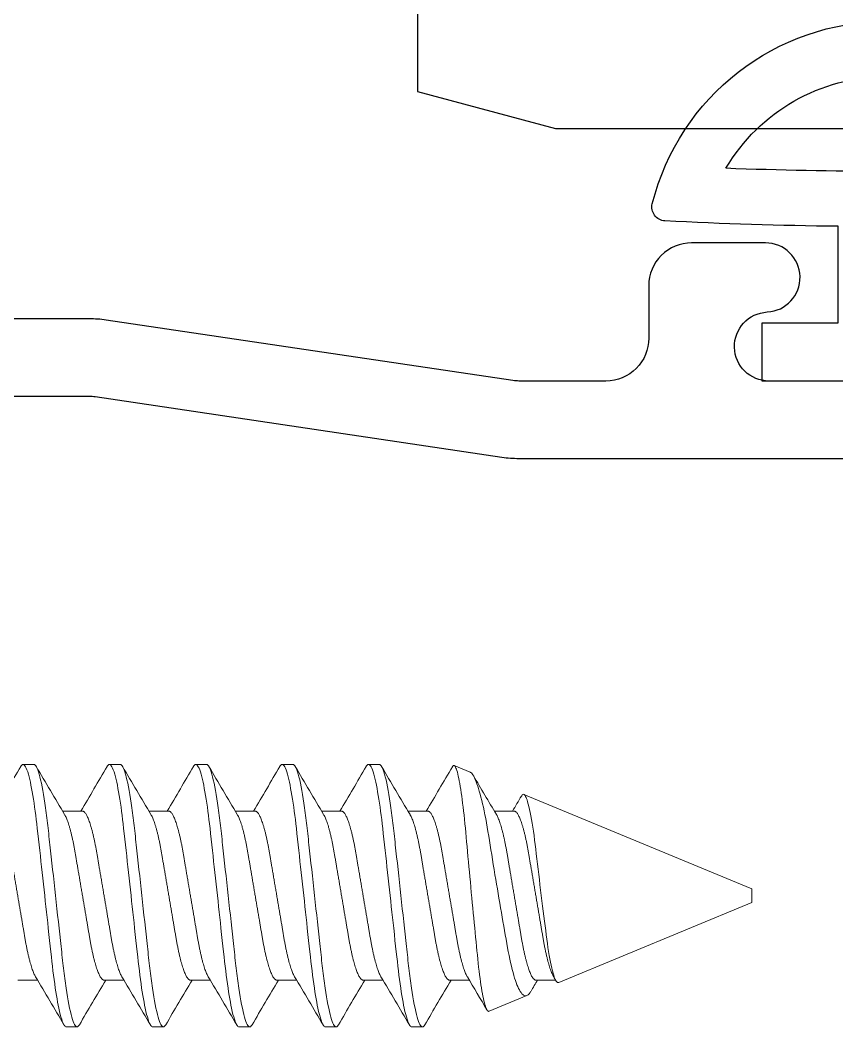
# Model space of a CAD drawing. Extents: x -8 to 56, y -99 to 66.
# Drawn here: x 6.906 to 7.497, y 45.203 to 45.932 of the extents above; entities that cross this region are included whole.
import ezdxf

# ---------------------------------------------------------------- set-up
doc = ezdxf.new("R2010")
doc.units = 0
doc.header["$MEASUREMENT"] = 0
doc.layers.get('0').update_dxf_attribs({"linetype": 'CONTINUOUS'})
for name, color, linetype in [('Ballons', 7, 'CONTINUOUS'), ('FRAME', 1, 'CONTINUOUS'), ('GEOMETRY', 1, 'CONTINUOUS'), ('SASH', 5, 'CONTINUOUS'), ('TEXT', 7, 'CONTINUOUS')]:
    doc.layers.add(name, color=color, linetype=linetype)

# ---------------------------------------------------------------- blocks, each defined once
blk = doc.blocks.new('3008 FIXED STILE')
blk.add_lwpolyline([(0, -0.619), (0, -0.68621), (-0.1, -0.713), (-1.038, -0.713, -0.999996)], format="xyb")
blk = doc.blocks.new('no 10 1 in')
at = {"color": 7, "linetype": 'Continuous', "lineweight": 15}
for p, q in [((55.68295, 25.67204), (55.67514, 25.67204)), ((55.74545, 25.67204), (55.73764, 25.67204)), ((55.80795, 25.67204), (55.80014, 25.67204)), ((55.87045, 25.67204), (55.86264, 25.67204)), ((55.93295, 25.67204), (55.92514, 25.67204)), ((55.99868, 25.66646), (55.98717, 25.67123)), ((56.20248, 25.58204), (56.03762, 25.65033)), ((55.71811, 25.63821), (55.70375, 25.63821)), ((55.78061, 25.63821), (55.76625, 25.63821)), ((55.84311, 25.63821), (55.82875, 25.63821)), ((55.90561, 25.63821), (55.89125, 25.63821)), ((55.96811, 25.63821), (55.95375, 25.63821)), ((56.03061, 25.63821), (56.01625, 25.63821)), ((56.20248, 25.57704), (56.20248, 25.58204)), ((56.20248, 25.57204), (56.20248, 25.57704)), ((56.06283, 25.5142), (56.20248, 25.57204)), ((55.67123, 25.51587), (55.68559, 25.51587)), ((55.73373, 25.51587), (55.74809, 25.51587)), ((55.79623, 25.51587), (55.81059, 25.51587)), ((55.85873, 25.51587), (55.87309, 25.51587)), ((55.92123, 25.51587), (55.93559, 25.51587)), ((55.98373, 25.51587), (55.99809, 25.51587)), ((56.04623, 25.51587), (56.06059, 25.51587)), ((56.01239, 25.4933), (56.03975, 25.50464)), ((55.70639, 25.48204), (55.7142, 25.48204)), ((55.76889, 25.48204), (55.7767, 25.48204)), ((55.83139, 25.48204), (55.8392, 25.48204)), ((55.89389, 25.48204), (55.9017, 25.48204)), ((55.95639, 25.48204), (55.9642, 25.48204))]:
    blk.add_line(p, q, dxfattribs=at)
at = {"color": 7, "linetype": 'Continuous', "lineweight": 15, "flags": 128}
for points in [[(55.67347, 25.67055), (55.67355, 25.6707), (55.67397, 25.67129), (55.67437, 25.67171), (55.67476, 25.67196), (55.67514, 25.67204), (55.67557, 25.67194), (55.67602, 25.67161), (55.67648, 25.67107), (55.67696, 25.67029), (55.67745, 25.66928), (55.67794, 25.66807), (55.67844, 25.66663), (55.67895, 25.66496), (55.67946, 25.66308), (55.67992, 25.66122), (55.68038, 25.65919), (55.68084, 25.657), (55.68129, 25.65466), (55.68175, 25.65217), (55.6822, 25.64954), (55.68265, 25.64679), (55.68309, 25.64391), (55.6835, 25.64108), (55.6839, 25.63816), (55.6843, 25.63515), (55.68468, 25.63208), (55.68506, 25.62895), (55.68542, 25.62576), (55.68584, 25.62193), (55.68628, 25.61796), (55.68673, 25.61385), (55.68719, 25.60963), (55.68762, 25.60576), (55.68805, 25.60181), (55.68849, 25.59779), (55.68894, 25.59371), (55.68939, 25.58959), (55.68984, 25.58543), (55.6903, 25.58124), (55.69076, 25.57704), (55.6912, 25.57305), (55.69164, 25.56907), (55.69207, 25.56512), (55.6925, 25.56119), (55.69293, 25.5573), (55.69335, 25.55347), (55.69384, 25.54903), (55.69431, 25.54468), (55.69478, 25.54045), (55.69523, 25.53634), (55.69562, 25.53278), (55.696, 25.52934), (55.69637, 25.52597), (55.69677, 25.52266), (55.69717, 25.51941), (55.69758, 25.51624), (55.69801, 25.51316), (55.69844, 25.51018), (55.69886, 25.50744), (55.69928, 25.50481), (55.69971, 25.5023), (55.70014, 25.49991), (55.70058, 25.49766), (55.70102, 25.49553), (55.70153, 25.49322), (55.70205, 25.49111), (55.70256, 25.48922), (55.70306, 25.48754), (55.70351, 25.48623), (55.70395, 25.48511), (55.70438, 25.48416), (55.7048, 25.48339), (55.70522, 25.48279), (55.70562, 25.48237), (55.70601, 25.48213), (55.70639, 25.48204), (55.70639, 25.48204)], [(55.73597, 25.67055), (55.73605, 25.6707), (55.73647, 25.67129), (55.73687, 25.67171), (55.73726, 25.67196), (55.73764, 25.67204), (55.73807, 25.67194), (55.73852, 25.67161), (55.73898, 25.67107), (55.73946, 25.67029), (55.73995, 25.66928), (55.74044, 25.66807), (55.74094, 25.66663), (55.74145, 25.66496), (55.74196, 25.66308), (55.74242, 25.66122), (55.74288, 25.65919), (55.74334, 25.657), (55.74379, 25.65466), (55.74425, 25.65217), (55.7447, 25.64954), (55.74515, 25.64679), (55.74559, 25.64391), (55.746, 25.64108), (55.7464, 25.63816), (55.7468, 25.63515), (55.74718, 25.63208), (55.74756, 25.62895), (55.74792, 25.62576), (55.74834, 25.62193), (55.74878, 25.61796), (55.74923, 25.61385), (55.74969, 25.60963), (55.75012, 25.60576), (55.75055, 25.60181), (55.75099, 25.59779), (55.75144, 25.59371), (55.75189, 25.58959), (55.75234, 25.58543), (55.7528, 25.58124), (55.75326, 25.57704), (55.7537, 25.57305), (55.75414, 25.56907), (55.75457, 25.56512), (55.755, 25.56119), (55.75543, 25.5573), (55.75585, 25.55347), (55.75634, 25.54903), (55.75681, 25.54468), (55.75728, 25.54045), (55.75773, 25.53634), (55.75812, 25.53278), (55.7585, 25.52934), (55.75887, 25.52597), (55.75927, 25.52266), (55.75967, 25.51941), (55.76008, 25.51624), (55.76051, 25.51316), (55.76094, 25.51018), (55.76136, 25.50744), (55.76178, 25.50481), (55.76221, 25.5023), (55.76264, 25.49991), (55.76308, 25.49766), (55.76352, 25.49553), (55.76403, 25.49322), (55.76455, 25.49111), (55.76506, 25.48922), (55.76556, 25.48754), (55.76601, 25.48623), (55.76645, 25.48511), (55.76688, 25.48416), (55.7673, 25.48339), (55.76772, 25.48279), (55.76812, 25.48237), (55.76851, 25.48213), (55.76889, 25.48204), (55.76889, 25.48204)], [(55.79847, 25.67055), (55.79855, 25.6707), (55.79897, 25.67129), (55.79937, 25.67171), (55.79976, 25.67196), (55.80014, 25.67204), (55.80057, 25.67194), (55.80102, 25.67161), (55.80148, 25.67107), (55.80196, 25.67029), (55.80245, 25.66928), (55.80294, 25.66807), (55.80344, 25.66663), (55.80395, 25.66496), (55.80446, 25.66308), (55.80492, 25.66122), (55.80538, 25.65919), (55.80584, 25.657), (55.80629, 25.65466), (55.80675, 25.65217), (55.8072, 25.64954), (55.80765, 25.64679), (55.80809, 25.64391), (55.8085, 25.64108), (55.8089, 25.63816), (55.8093, 25.63515), (55.80968, 25.63208), (55.81006, 25.62895), (55.81042, 25.62576), (55.81084, 25.62193), (55.81128, 25.61796), (55.81173, 25.61385), (55.81219, 25.60963), (55.81262, 25.60576), (55.81305, 25.60181), (55.81349, 25.59779), (55.81394, 25.59371), (55.81439, 25.58959), (55.81484, 25.58543), (55.8153, 25.58124), (55.81576, 25.57704), (55.8162, 25.57305), (55.81664, 25.56907), (55.81707, 25.56512), (55.8175, 25.56119), (55.81793, 25.5573), (55.81835, 25.55347), (55.81884, 25.54903), (55.81931, 25.54468), (55.81978, 25.54045), (55.82023, 25.53634), (55.82062, 25.53278), (55.821, 25.52934), (55.82137, 25.52597), (55.82177, 25.52266), (55.82217, 25.51941), (55.82258, 25.51624), (55.82301, 25.51316), (55.82344, 25.51018), (55.82386, 25.50744), (55.82428, 25.50481), (55.82471, 25.5023), (55.82514, 25.49991), (55.82558, 25.49766), (55.82602, 25.49553), (55.82653, 25.49322), (55.82705, 25.49111), (55.82756, 25.48922), (55.82806, 25.48754), (55.82851, 25.48623), (55.82895, 25.48511), (55.82938, 25.48416), (55.8298, 25.48339), (55.83022, 25.48279), (55.83062, 25.48237), (55.83101, 25.48213), (55.83139, 25.48204), (55.83139, 25.48204)], [(55.86097, 25.67055), (55.86105, 25.6707), (55.86147, 25.67129), (55.86187, 25.67171), (55.86226, 25.67196), (55.86264, 25.67204), (55.86307, 25.67194), (55.86352, 25.67161), (55.86398, 25.67107), (55.86446, 25.67029), (55.86495, 25.66928), (55.86544, 25.66807), (55.86594, 25.66663), (55.86645, 25.66496), (55.86696, 25.66308), (55.86742, 25.66122), (55.86788, 25.65919), (55.86834, 25.657), (55.86879, 25.65466), (55.86925, 25.65217), (55.8697, 25.64954), (55.87015, 25.64679), (55.87059, 25.64391), (55.871, 25.64108), (55.8714, 25.63816), (55.8718, 25.63515), (55.87218, 25.63208), (55.87256, 25.62895), (55.87292, 25.62576), (55.87334, 25.62193), (55.87378, 25.61796), (55.87423, 25.61385), (55.87469, 25.60963), (55.87512, 25.60576), (55.87555, 25.60181), (55.87599, 25.59779), (55.87644, 25.59371), (55.87689, 25.58959), (55.87735, 25.58543), (55.8778, 25.58124), (55.87826, 25.57704), (55.8787, 25.57305), (55.87914, 25.56907), (55.87957, 25.56512), (55.88, 25.56119), (55.88043, 25.5573), (55.88085, 25.55347), (55.88134, 25.54903), (55.88181, 25.54468), (55.88228, 25.54045), (55.88273, 25.53634), (55.88312, 25.53278), (55.8835, 25.52934), (55.88387, 25.52597), (55.88427, 25.52266), (55.88467, 25.51941), (55.88508, 25.51624), (55.88551, 25.51316), (55.88594, 25.51018), (55.88636, 25.50744), (55.88678, 25.50481), (55.88721, 25.5023), (55.88764, 25.49991), (55.88808, 25.49766), (55.88852, 25.49553), (55.88903, 25.49322), (55.88955, 25.49111), (55.89006, 25.48922), (55.89056, 25.48754), (55.89101, 25.48623), (55.89145, 25.48511), (55.89188, 25.48416), (55.8923, 25.48339), (55.89272, 25.48279), (55.89312, 25.48237), (55.89351, 25.48213), (55.89389, 25.48204), (55.89389, 25.48204)], [(55.92347, 25.67055), (55.92355, 25.6707), (55.92397, 25.67129), (55.92437, 25.67171), (55.92476, 25.67196), (55.92514, 25.67204), (55.92557, 25.67194), (55.92602, 25.67161), (55.92648, 25.67107), (55.92696, 25.67029), (55.92745, 25.66928), (55.92794, 25.66807), (55.92844, 25.66663), (55.92895, 25.66496), (55.92946, 25.66308), (55.92992, 25.66122), (55.93038, 25.65919), (55.93084, 25.657), (55.93129, 25.65466), (55.93175, 25.65217), (55.9322, 25.64954), (55.93265, 25.64679), (55.93309, 25.64391), (55.9335, 25.64108), (55.9339, 25.63816), (55.9343, 25.63515), (55.93468, 25.63208), (55.93506, 25.62895), (55.93542, 25.62576), (55.93584, 25.62193), (55.93628, 25.61796), (55.93673, 25.61385), (55.93719, 25.60963), (55.93762, 25.60576), (55.93805, 25.60181), (55.93849, 25.59779), (55.93894, 25.59371), (55.93939, 25.58959), (55.93984, 25.58543), (55.9403, 25.58124), (55.94076, 25.57704), (55.9412, 25.57305), (55.94164, 25.56907), (55.94207, 25.56512), (55.9425, 25.56119), (55.94293, 25.5573), (55.94335, 25.55347), (55.94384, 25.54903), (55.94431, 25.54468), (55.94478, 25.54045), (55.94523, 25.53634), (55.94562, 25.53278), (55.946, 25.52934), (55.94637, 25.52597), (55.94677, 25.52266), (55.94717, 25.51941), (55.94758, 25.51624), (55.94801, 25.51316), (55.94844, 25.51018), (55.94886, 25.50744), (55.94928, 25.50481), (55.94971, 25.5023), (55.95014, 25.49991), (55.95058, 25.49766), (55.95102, 25.49553), (55.95153, 25.49322), (55.95205, 25.49111), (55.95256, 25.48922), (55.95306, 25.48754), (55.95351, 25.48623), (55.95395, 25.48511), (55.95438, 25.48416), (55.9548, 25.48339), (55.95522, 25.48279), (55.95562, 25.48237), (55.95601, 25.48213), (55.95639, 25.48204), (55.95639, 25.48204)], [(56.01239, 25.4933), (56.01208, 25.49325), (56.01176, 25.49334), (56.01143, 25.49359), (56.0111, 25.49398), (56.01076, 25.49453), (56.01041, 25.49524), (56.01005, 25.49611), (56.0097, 25.49713), (56.00935, 25.49826), (56.009, 25.49952), (56.00865, 25.50094), (56.0083, 25.50249), (56.00794, 25.50421), (56.00758, 25.50607), (56.00722, 25.50807), (56.00687, 25.51021), (56.00653, 25.51239), (56.00619, 25.5147), (56.00585, 25.51712), (56.00552, 25.51966), (56.00518, 25.52236), (56.00486, 25.52516), (56.00453, 25.52809), (56.00422, 25.53111), (56.00392, 25.5341), (56.00362, 25.53716), (56.00331, 25.54032), (56.00299, 25.54354), (56.00267, 25.54689), (56.00234, 25.55029), (56.002, 25.55377), (56.00166, 25.55729), (56.00132, 25.56087), (56.00097, 25.56447), (56.00062, 25.56813), (56.00027, 25.57181), (55.99992, 25.57558), (55.99956, 25.57936), (55.9992, 25.58318), (55.99884, 25.58698), (55.9985, 25.59067), (55.99816, 25.59433), (55.99782, 25.598), (55.99748, 25.60163), (55.99714, 25.60531), (55.99681, 25.60895), (55.99647, 25.61255), (55.99615, 25.6161), (55.99584, 25.61946), (55.99554, 25.62275), (55.99524, 25.62599), (55.99493, 25.62915), (55.99461, 25.6323), (55.99429, 25.63535), (55.99395, 25.63833), (55.99362, 25.6412), (55.99328, 25.64396), (55.99294, 25.6466), (55.99259, 25.64915), (55.99225, 25.65158), (55.99189, 25.65392), (55.99153, 25.65614), (55.99118, 25.65823), (55.99082, 25.66017), (55.99047, 25.66193), (55.99013, 25.66354), (55.98978, 25.66502), (55.98944, 25.66634), (55.9891, 25.66753), (55.98876, 25.66857), (55.98842, 25.66944), (55.98809, 25.67015), (55.98778, 25.67067), (55.98747, 25.67103), (55.98717, 25.67123), (55.98686, 25.67127), (55.98655, 25.67116), (55.98623, 25.67088), (55.9859, 25.67044), (55.98582, 25.67029)], [(55.99867, 25.66645), (55.99906, 25.66626), (55.99958, 25.66584), (56.00012, 25.66524), (56.00068, 25.66447), (56.00126, 25.6635), (56.00185, 25.66236), (56.00245, 25.66104), (56.00306, 25.65954), (56.00362, 25.65804), (56.00418, 25.6564), (56.00475, 25.65462), (56.00532, 25.65271), (56.00591, 25.65062), (56.0065, 25.6484), (56.00709, 25.64604), (56.00768, 25.64356), (56.00825, 25.64104), (56.00881, 25.63841), (56.00938, 25.63567), (56.00994, 25.63282), (56.01051, 25.62981), (56.01106, 25.62672), (56.01162, 25.6235), (56.01216, 25.62021), (56.01267, 25.61696), (56.0132, 25.61365), (56.01374, 25.61025), (56.0143, 25.60679), (56.01488, 25.6032), (56.01547, 25.59957), (56.01607, 25.59587), (56.01669, 25.59215), (56.01724, 25.58878), (56.01781, 25.5854), (56.01838, 25.58199), (56.01895, 25.57858), (56.01954, 25.57511), (56.02013, 25.57165), (56.02072, 25.56819), (56.02131, 25.56475), (56.02188, 25.56147), (56.02245, 25.55821), (56.02302, 25.55498), (56.02358, 25.5518), (56.02415, 25.54861), (56.02471, 25.54547), (56.02526, 25.54239), (56.02581, 25.53937), (56.02632, 25.53655), (56.02685, 25.53382), (56.02739, 25.53116), (56.02795, 25.5286), (56.02853, 25.52609), (56.02913, 25.52369), (56.02973, 25.5214), (56.03035, 25.51923), (56.03091, 25.51741), (56.03147, 25.51569), (56.03204, 25.51408), (56.03261, 25.51258), (56.0332, 25.51118), (56.03379, 25.5099), (56.03439, 25.50875), (56.03498, 25.50773), (56.03558, 25.50682), (56.03619, 25.50606), (56.03679, 25.50545), (56.03738, 25.50498), (56.03799, 25.50465), (56.03858, 25.50449), (56.03917, 25.50448), (56.03975, 25.50464)], [(56.06283, 25.5142), (56.0624, 25.51412), (56.06196, 25.51426), (56.06152, 25.51459), (56.06105, 25.51515), (56.06057, 25.51592), (56.06009, 25.5169), (56.05963, 25.51804), (56.05916, 25.51937), (56.05869, 25.52088), (56.05821, 25.52262), (56.05773, 25.52455), (56.05726, 25.52666), (56.0568, 25.52887), (56.05635, 25.53125), (56.05591, 25.53377), (56.05547, 25.53651), (56.05504, 25.53939), (56.05462, 25.5424), (56.05421, 25.54543), (56.05381, 25.54857), (56.0534, 25.55179), (56.05296, 25.55518), (56.05252, 25.55864), (56.05208, 25.56216), (56.05161, 25.56582), (56.05115, 25.56953), (56.05068, 25.57327), (56.05021, 25.57714), (56.04973, 25.58102), (56.04925, 25.5849), (56.04879, 25.58867), (56.04834, 25.59243), (56.04789, 25.59615), (56.04744, 25.59993), (56.047, 25.60364), (56.04656, 25.60728), (56.04616, 25.61072), (56.04576, 25.61408), (56.04535, 25.61733), (56.04492, 25.62056), (56.04449, 25.62366), (56.04404, 25.62663), (56.04359, 25.62949), (56.04313, 25.63219), (56.04267, 25.63473), (56.0422, 25.63717), (56.04172, 25.63942), (56.04125, 25.64148), (56.04078, 25.64331), (56.04032, 25.64494), (56.03987, 25.64637), (56.03952, 25.64732), (56.03918, 25.64815), (56.03885, 25.64885), (56.03852, 25.64943), (56.0381, 25.64997), (56.0377, 25.65029), (56.0373, 25.6504), (56.03688, 25.65029), (56.03644, 25.64995), (56.03601, 25.64939), (56.03584, 25.6491)]]:
    blk.add_lwpolyline(points, dxfattribs=at)
at = {"color": 7, "linetype": 'Continuous', "lineweight": 15}
for centre, radius, start, end in [((52.06952, 27.78012), 4.17597, 329.14199, 329.65765), ((59.1708, 27.71082), 4.03932, 210.33784, 210.90997), ((52.12977, 27.78144), 4.17858, 329.1422, 329.65754), ((59.23435, 27.71143), 4.04053, 210.33792, 210.90988), ((52.19381, 27.78053), 4.17679, 329.14209, 329.65765), ((59.2953, 27.71052), 4.03873, 210.33784, 210.91006), ((52.25722, 27.78), 4.17573, 329.14203, 329.65771), ((59.35735, 27.71025), 4.03821, 210.33772, 210.91), ((52.31931, 27.78024), 4.17621, 329.14196, 329.65759), ((59.42176, 27.71139), 4.04043, 210.33796, 210.90994), ((52.39346, 27.77331), 4.16266, 329.14166, 329.65463), ((59.05265, 27.45483), 3.53833, 210.40835, 210.93575), ((53.5644, 27.11374), 2.87282, 329.09511, 329.348), ((52.21836, 23.44317), 4.03952, 30.33785, 30.90996), ((52.28233, 23.44403), 4.03782, 30.33773, 30.91008), ((52.34241, 23.4426), 4.04064, 30.33798, 30.90992), ((52.40682, 23.44374), 4.03841, 30.33773, 30.90999), ((52.47033, 23.44433), 4.03724, 30.33774, 30.91016), ((53.18977, 23.8351), 3.27286, 30.4626, 30.94858), ((54.28374, 24.45196), 2.07102, 30.90345, 30.98763), ((59.321, 23.37327), 4.17734, 149.14208, 149.65757), ((59.38173, 23.37432), 4.17528, 149.142, 149.65774), ((59.4507, 23.3705), 4.18279, 149.14246, 149.65728), ((59.5083, 23.37339), 4.1771, 149.14211, 149.65763), ((59.56766, 23.37525), 4.17346, 149.14189, 149.65785), ((57.83153, 24.44648), 2.07999, 149.06041, 149.31577), ((56.03567, 25.51137), 0.00787, 301.14739, 333.95966)]:
    blk.add_arc(centre, radius, start, end, dxfattribs=at)
for points, knots in [([(55.68295, 25.67204), (55.68408, 25.67204), (55.68539, 25.66973), (55.68815, 25.6601), (55.68958, 25.65279), (55.69156, 25.63947), (55.6922, 25.63465), (55.69338, 25.62461), (55.69393, 25.61939), (55.69579, 25.60246), (55.69718, 25.58977), (55.69997, 25.56432), (55.70136, 25.55163), (55.70322, 25.5347), (55.70377, 25.52948), (55.70496, 25.51943), (55.70559, 25.51462), (55.70757, 25.50129), (55.70901, 25.49399), (55.71176, 25.48436), (55.71307, 25.48204), (55.7142, 25.48204)], [0, 0, 0, 0, 0.125, 0.125, 0.25, 0.25, 0.3125, 0.3125, 0.375, 0.375, 0.5, 0.5, 0.625, 0.625, 0.6875, 0.6875, 0.75, 0.75, 0.875, 0.875, 1, 1, 1, 1]), ([(55.74545, 25.67204), (55.74658, 25.67204), (55.74789, 25.66973), (55.75065, 25.6601), (55.75208, 25.65279), (55.75406, 25.63947), (55.7547, 25.63465), (55.75588, 25.62461), (55.75643, 25.61939), (55.75829, 25.60246), (55.75968, 25.58977), (55.76247, 25.56432), (55.76386, 25.55163), (55.76572, 25.5347), (55.76627, 25.52948), (55.76746, 25.51943), (55.76809, 25.51462), (55.77007, 25.50129), (55.77151, 25.49399), (55.77426, 25.48436), (55.77557, 25.48204), (55.7767, 25.48204)], [0, 0, 0, 0, 0.125, 0.125, 0.25, 0.25, 0.3125, 0.3125, 0.375, 0.375, 0.5, 0.5, 0.625, 0.625, 0.6875, 0.6875, 0.75, 0.75, 0.875, 0.875, 1, 1, 1, 1]), ([(55.80795, 25.67204), (55.80908, 25.67204), (55.81039, 25.66973), (55.81315, 25.6601), (55.81458, 25.65279), (55.81656, 25.63947), (55.8172, 25.63465), (55.81838, 25.62461), (55.81893, 25.61939), (55.82079, 25.60246), (55.82218, 25.58977), (55.82497, 25.56432), (55.82636, 25.55163), (55.82822, 25.5347), (55.82877, 25.52948), (55.82996, 25.51943), (55.83059, 25.51462), (55.83257, 25.50129), (55.83401, 25.49399), (55.83676, 25.48436), (55.83807, 25.48204), (55.8392, 25.48204)], [0, 0, 0, 0, 0.125, 0.125, 0.25, 0.25, 0.3125, 0.3125, 0.375, 0.375, 0.5, 0.5, 0.625, 0.625, 0.6875, 0.6875, 0.75, 0.75, 0.875, 0.875, 1, 1, 1, 1]), ([(55.87045, 25.67204), (55.87158, 25.67204), (55.87289, 25.66973), (55.87565, 25.6601), (55.87708, 25.65279), (55.87906, 25.63947), (55.8797, 25.63465), (55.88088, 25.62461), (55.88143, 25.61939), (55.88329, 25.60246), (55.88468, 25.58977), (55.88747, 25.56432), (55.88886, 25.55163), (55.89072, 25.5347), (55.89127, 25.52948), (55.89246, 25.51943), (55.89309, 25.51462), (55.89507, 25.50129), (55.89651, 25.49399), (55.89926, 25.48436), (55.90057, 25.48204), (55.9017, 25.48204)], [0, 0, 0, 0, 0.125, 0.125, 0.25, 0.25, 0.3125, 0.3125, 0.375, 0.375, 0.5, 0.5, 0.625, 0.625, 0.6875, 0.6875, 0.75, 0.75, 0.875, 0.875, 1, 1, 1, 1]), ([(55.93295, 25.67204), (55.93408, 25.67204), (55.93539, 25.66973), (55.93815, 25.6601), (55.93958, 25.65279), (55.94156, 25.63947), (55.9422, 25.63465), (55.94338, 25.62461), (55.94393, 25.61939), (55.94579, 25.60246), (55.94718, 25.58977), (55.94997, 25.56432), (55.95136, 25.55163), (55.95322, 25.5347), (55.95377, 25.52948), (55.95496, 25.51943), (55.95559, 25.51462), (55.95757, 25.50129), (55.95901, 25.49399), (55.96176, 25.48436), (55.96307, 25.48204), (55.9642, 25.48204)], [0, 0, 0, 0, 0.125, 0.125, 0.25, 0.25, 0.3125, 0.3125, 0.375, 0.375, 0.5, 0.5, 0.625, 0.625, 0.6875, 0.6875, 0.75, 0.75, 0.875, 0.875, 1, 1, 1, 1]), ([(55.65561, 25.63821), (55.65577, 25.6382), (55.65609, 25.63816), (55.6566, 25.63789), (55.65712, 25.63746), (55.65766, 25.63683), (55.65821, 25.63602), (55.65877, 25.63502), (55.65934, 25.63384), (55.65993, 25.63245), (55.66054, 25.63085), (55.66115, 25.62904), (55.66176, 25.62705), (55.66237, 25.62489), (55.66297, 25.62258), (55.66355, 25.62017), (55.66411, 25.61767), (55.66464, 25.61512), (55.66516, 25.61247), (55.66566, 25.60976), (55.66614, 25.60697), (55.66663, 25.60409), (55.66713, 25.60111), (55.66767, 25.59797), (55.66823, 25.59469), (55.66881, 25.59127), (55.66941, 25.58778), (55.67001, 25.58423), (55.67062, 25.58065), (55.67122, 25.5771), (55.67182, 25.5736), (55.6724, 25.57018), (55.67298, 25.56679), (55.67355, 25.56345), (55.67411, 25.56017), (55.67465, 25.55696), (55.67518, 25.55385), (55.6757, 25.55079), (55.67621, 25.54779), (55.67671, 25.54485), (55.67723, 25.54199), (55.67777, 25.53922), (55.67833, 25.53653), (55.6789, 25.534), (55.67947, 25.53162), (55.68004, 25.5294), (55.68062, 25.52732), (55.6812, 25.5254), (55.68179, 25.52363), (55.68237, 25.52204), (55.68296, 25.52062), (55.68354, 25.51938), (55.68395, 25.51859), (55.68416, 25.51826), (55.68418, 25.51824)], [0, 0, 0, 0, 0.018425, 0.037098, 0.055995, 0.075092, 0.094361, 0.113774, 0.1333, 0.152908, 0.173502, 0.194114, 0.214705, 0.235238, 0.255675, 0.275982, 0.295213, 0.314265, 0.333111, 0.351727, 0.370105, 0.388591, 0.407319, 0.426267, 0.446322, 0.466559, 0.486941, 0.507436, 0.528005, 0.548612, 0.568283, 0.587921, 0.607494, 0.626969, 0.646317, 0.665508, 0.684513, 0.703307, 0.722741, 0.74198, 0.761439, 0.781155, 0.801099, 0.821241, 0.840622, 0.860124, 0.879715, 0.899364, 0.919038, 0.938704, 0.95833, 0.977882, 0.998253, 1, 1, 1, 1]), ([(55.70517, 25.63584), (55.70533, 25.63557), (55.70567, 25.63497), (55.70622, 25.63383), (55.70681, 25.63245), (55.70741, 25.63085), (55.70803, 25.62904), (55.70864, 25.62705), (55.70925, 25.62489), (55.70984, 25.62258), (55.71042, 25.62017), (55.71098, 25.61767), (55.71152, 25.61512), (55.71203, 25.61247), (55.71253, 25.60976), (55.71301, 25.60697), (55.7135, 25.60409), (55.71401, 25.60111), (55.71454, 25.59797), (55.7151, 25.59469), (55.71569, 25.59127), (55.71628, 25.58778), (55.71688, 25.58423), (55.71749, 25.58065), (55.7181, 25.5771), (55.71869, 25.5736), (55.71928, 25.57018), (55.71985, 25.56679), (55.72042, 25.56345), (55.72098, 25.56017), (55.72153, 25.55696), (55.72206, 25.55385), (55.72258, 25.55079), (55.72309, 25.54779), (55.72359, 25.54485), (55.72411, 25.54199), (55.72465, 25.53922), (55.72521, 25.53653), (55.72577, 25.534), (55.72634, 25.53162), (55.72692, 25.5294), (55.72749, 25.52732), (55.72808, 25.5254), (55.72866, 25.52364), (55.72925, 25.52204), (55.72983, 25.52062), (55.73042, 25.51937), (55.731, 25.51829), (55.73158, 25.51739), (55.73215, 25.51671), (55.7327, 25.51622), (55.73323, 25.51593), (55.73356, 25.51589), (55.73373, 25.51587)], [0, 0, 0, 0, 0.016551, 0.036076, 0.055684, 0.076279, 0.09689, 0.117481, 0.138014, 0.158452, 0.178759, 0.19799, 0.217041, 0.235888, 0.254503, 0.272882, 0.291368, 0.310096, 0.329043, 0.349099, 0.369335, 0.389718, 0.410212, 0.430781, 0.451388, 0.471059, 0.490697, 0.51027, 0.529746, 0.549094, 0.568285, 0.58729, 0.606083, 0.625518, 0.644756, 0.664216, 0.683932, 0.703876, 0.724018, 0.743399, 0.7629, 0.782492, 0.802141, 0.821815, 0.841481, 0.861106, 0.880659, 0.90103, 0.921251, 0.941289, 0.961112, 0.980691, 1, 1, 1, 1]), ([(55.71811, 25.63821), (55.71827, 25.6382), (55.71859, 25.63816), (55.7191, 25.63789), (55.71962, 25.63746), (55.72016, 25.63683), (55.72071, 25.63602), (55.72127, 25.63502), (55.72184, 25.63384), (55.72243, 25.63245), (55.72304, 25.63085), (55.72365, 25.62904), (55.72426, 25.62705), (55.72487, 25.62489), (55.72547, 25.62258), (55.72605, 25.62017), (55.72661, 25.61767), (55.72714, 25.61512), (55.72766, 25.61247), (55.72816, 25.60976), (55.72864, 25.60697), (55.72913, 25.60409), (55.72963, 25.60111), (55.73017, 25.59797), (55.73073, 25.59469), (55.73131, 25.59127), (55.73191, 25.58778), (55.73251, 25.58423), (55.73312, 25.58065), (55.73372, 25.5771), (55.73432, 25.5736), (55.7349, 25.57018), (55.73548, 25.56679), (55.73605, 25.56345), (55.73661, 25.56017), (55.73715, 25.55696), (55.73768, 25.55385), (55.7382, 25.55079), (55.73871, 25.54779), (55.73921, 25.54485), (55.73973, 25.54199), (55.74027, 25.53922), (55.74083, 25.53653), (55.7414, 25.534), (55.74197, 25.53162), (55.74254, 25.5294), (55.74312, 25.52732), (55.7437, 25.5254), (55.74429, 25.52363), (55.74487, 25.52204), (55.74546, 25.52062), (55.74604, 25.51938), (55.74645, 25.51859), (55.74666, 25.51826), (55.74668, 25.51824)], [0, 0, 0, 0, 0.018425, 0.037098, 0.055995, 0.075092, 0.094361, 0.113774, 0.1333, 0.152908, 0.173502, 0.194114, 0.214705, 0.235238, 0.255675, 0.275982, 0.295213, 0.314265, 0.333111, 0.351727, 0.370105, 0.388591, 0.407319, 0.426267, 0.446323, 0.466559, 0.486941, 0.507436, 0.528005, 0.548612, 0.568283, 0.587921, 0.607494, 0.626969, 0.646317, 0.665508, 0.684513, 0.703307, 0.722741, 0.74198, 0.761439, 0.781155, 0.801099, 0.821241, 0.840622, 0.860124, 0.879715, 0.899364, 0.919038, 0.938704, 0.95833, 0.977882, 0.998253, 1, 1, 1, 1]), ([(55.76767, 25.63584), (55.76783, 25.63557), (55.76817, 25.63497), (55.76872, 25.63383), (55.76931, 25.63245), (55.76991, 25.63085), (55.77053, 25.62904), (55.77114, 25.62705), (55.77175, 25.62489), (55.77234, 25.62258), (55.77292, 25.62017), (55.77348, 25.61767), (55.77402, 25.61512), (55.77453, 25.61247), (55.77503, 25.60976), (55.77551, 25.60697), (55.776, 25.60409), (55.77651, 25.60111), (55.77704, 25.59797), (55.7776, 25.59469), (55.77819, 25.59127), (55.77878, 25.58778), (55.77938, 25.58423), (55.77999, 25.58065), (55.7806, 25.5771), (55.78119, 25.5736), (55.78178, 25.57018), (55.78235, 25.56679), (55.78292, 25.56345), (55.78348, 25.56017), (55.78403, 25.55696), (55.78456, 25.55385), (55.78508, 25.55079), (55.78559, 25.54779), (55.78609, 25.54485), (55.78661, 25.54199), (55.78715, 25.53922), (55.78771, 25.53653), (55.78827, 25.534), (55.78884, 25.53162), (55.78942, 25.5294), (55.78999, 25.52732), (55.79058, 25.5254), (55.79116, 25.52364), (55.79175, 25.52204), (55.79233, 25.52062), (55.79292, 25.51937), (55.7935, 25.51829), (55.79408, 25.51739), (55.79465, 25.51671), (55.7952, 25.51622), (55.79573, 25.51593), (55.79606, 25.51589), (55.79623, 25.51587)], [0, 0, 0, 0, 0.016551, 0.036076, 0.055684, 0.076279, 0.09689, 0.117481, 0.138014, 0.158452, 0.178759, 0.19799, 0.217041, 0.235888, 0.254503, 0.272882, 0.291368, 0.310096, 0.329043, 0.349099, 0.369335, 0.389718, 0.410212, 0.430781, 0.451388, 0.471059, 0.490697, 0.51027, 0.529746, 0.549094, 0.568285, 0.58729, 0.606083, 0.625518, 0.644756, 0.664216, 0.683932, 0.703876, 0.724018, 0.743399, 0.7629, 0.782492, 0.802141, 0.821815, 0.841481, 0.861106, 0.880659, 0.90103, 0.921251, 0.941289, 0.961112, 0.980691, 1, 1, 1, 1]), ([(55.78061, 25.63821), (55.78077, 25.6382), (55.78109, 25.63816), (55.7816, 25.63789), (55.78212, 25.63746), (55.78266, 25.63683), (55.78321, 25.63602), (55.78377, 25.63502), (55.78434, 25.63384), (55.78493, 25.63245), (55.78554, 25.63085), (55.78615, 25.62904), (55.78676, 25.62705), (55.78737, 25.62489), (55.78797, 25.62258), (55.78855, 25.62017), (55.78911, 25.61767), (55.78964, 25.61512), (55.79016, 25.61247), (55.79066, 25.60976), (55.79114, 25.60697), (55.79163, 25.60409), (55.79213, 25.60111), (55.79267, 25.59797), (55.79323, 25.59469), (55.79381, 25.59127), (55.79441, 25.58778), (55.79501, 25.58423), (55.79562, 25.58065), (55.79622, 25.5771), (55.79682, 25.5736), (55.7974, 25.57018), (55.79798, 25.56679), (55.79855, 25.56345), (55.79911, 25.56017), (55.79965, 25.55696), (55.80018, 25.55385), (55.8007, 25.55079), (55.80121, 25.54779), (55.80171, 25.54485), (55.80223, 25.54199), (55.80277, 25.53922), (55.80333, 25.53653), (55.8039, 25.534), (55.80447, 25.53162), (55.80504, 25.5294), (55.80562, 25.52732), (55.8062, 25.5254), (55.80679, 25.52363), (55.80737, 25.52204), (55.80796, 25.52062), (55.80854, 25.51938), (55.80895, 25.51859), (55.80916, 25.51826), (55.80918, 25.51824)], [0, 0, 0, 0, 0.018425, 0.037098, 0.055995, 0.075092, 0.094361, 0.113774, 0.1333, 0.152908, 0.173502, 0.194114, 0.214705, 0.235238, 0.255675, 0.275982, 0.295213, 0.314265, 0.333111, 0.351727, 0.370105, 0.388591, 0.407319, 0.426267, 0.446323, 0.466559, 0.486941, 0.507436, 0.528005, 0.548612, 0.568283, 0.587921, 0.607494, 0.626969, 0.646317, 0.665508, 0.684513, 0.703307, 0.722741, 0.74198, 0.761439, 0.781155, 0.801099, 0.821241, 0.840622, 0.860124, 0.879715, 0.899364, 0.919038, 0.938704, 0.95833, 0.977882, 0.998253, 1, 1, 1, 1]), ([(55.83017, 25.63584), (55.83033, 25.63557), (55.83067, 25.63497), (55.83122, 25.63383), (55.83181, 25.63245), (55.83241, 25.63085), (55.83303, 25.62904), (55.83364, 25.62705), (55.83425, 25.62489), (55.83484, 25.62258), (55.83542, 25.62017), (55.83598, 25.61767), (55.83652, 25.61512), (55.83703, 25.61247), (55.83753, 25.60976), (55.83801, 25.60697), (55.8385, 25.60409), (55.83901, 25.60111), (55.83954, 25.59797), (55.8401, 25.59469), (55.84069, 25.59127), (55.84128, 25.58778), (55.84188, 25.58423), (55.84249, 25.58065), (55.8431, 25.5771), (55.84369, 25.5736), (55.84428, 25.57018), (55.84485, 25.56679), (55.84542, 25.56345), (55.84598, 25.56017), (55.84653, 25.55696), (55.84706, 25.55385), (55.84758, 25.55079), (55.84809, 25.54779), (55.84859, 25.54485), (55.84911, 25.54199), (55.84965, 25.53922), (55.85021, 25.53653), (55.85077, 25.534), (55.85134, 25.53162), (55.85192, 25.5294), (55.85249, 25.52732), (55.85308, 25.5254), (55.85366, 25.52364), (55.85425, 25.52204), (55.85483, 25.52062), (55.85542, 25.51937), (55.856, 25.51829), (55.85658, 25.51739), (55.85715, 25.51671), (55.8577, 25.51622), (55.85823, 25.51593), (55.85856, 25.51589), (55.85873, 25.51587)], [0, 0, 0, 0, 0.016551, 0.036076, 0.055684, 0.076279, 0.09689, 0.117481, 0.138014, 0.158452, 0.178759, 0.19799, 0.217041, 0.235888, 0.254503, 0.272882, 0.291368, 0.310096, 0.329043, 0.349099, 0.369335, 0.389718, 0.410212, 0.430781, 0.451388, 0.471059, 0.490697, 0.51027, 0.529746, 0.549094, 0.568285, 0.58729, 0.606083, 0.625518, 0.644756, 0.664216, 0.683932, 0.703876, 0.724018, 0.743399, 0.7629, 0.782492, 0.802141, 0.821815, 0.841481, 0.861106, 0.880659, 0.90103, 0.921251, 0.941289, 0.961112, 0.980691, 1, 1, 1, 1]), ([(55.84311, 25.63821), (55.84327, 25.6382), (55.84359, 25.63816), (55.8441, 25.63789), (55.84462, 25.63746), (55.84516, 25.63683), (55.84571, 25.63602), (55.84627, 25.63502), (55.84684, 25.63384), (55.84743, 25.63245), (55.84804, 25.63085), (55.84865, 25.62904), (55.84926, 25.62705), (55.84987, 25.62489), (55.85047, 25.62258), (55.85105, 25.62017), (55.85161, 25.61767), (55.85214, 25.61512), (55.85266, 25.61247), (55.85316, 25.60976), (55.85364, 25.60697), (55.85413, 25.60409), (55.85463, 25.60111), (55.85517, 25.59797), (55.85573, 25.59469), (55.85631, 25.59127), (55.85691, 25.58778), (55.85751, 25.58423), (55.85812, 25.58065), (55.85872, 25.5771), (55.85932, 25.5736), (55.8599, 25.57018), (55.86048, 25.56679), (55.86105, 25.56345), (55.86161, 25.56017), (55.86215, 25.55696), (55.86268, 25.55385), (55.8632, 25.55079), (55.86371, 25.54779), (55.86421, 25.54485), (55.86473, 25.54199), (55.86527, 25.53922), (55.86583, 25.53653), (55.8664, 25.534), (55.86697, 25.53162), (55.86754, 25.5294), (55.86812, 25.52732), (55.8687, 25.5254), (55.86929, 25.52363), (55.86987, 25.52204), (55.87046, 25.52062), (55.87104, 25.51938), (55.87145, 25.51859), (55.87166, 25.51826), (55.87168, 25.51824)], [0, 0, 0, 0, 0.018425, 0.037098, 0.055995, 0.075092, 0.094361, 0.113774, 0.1333, 0.152908, 0.173502, 0.194114, 0.214705, 0.235238, 0.255675, 0.275982, 0.295213, 0.314265, 0.333111, 0.351727, 0.370105, 0.388591, 0.407319, 0.426267, 0.446322, 0.466559, 0.486941, 0.507436, 0.528005, 0.548612, 0.568283, 0.587921, 0.607494, 0.62697, 0.646317, 0.665508, 0.684513, 0.703307, 0.722741, 0.74198, 0.761439, 0.781155, 0.801099, 0.821241, 0.840622, 0.860124, 0.879715, 0.899364, 0.919038, 0.938704, 0.95833, 0.977882, 0.998253, 1, 1, 1, 1]), ([(55.89267, 25.63584), (55.89283, 25.63557), (55.89317, 25.63497), (55.89372, 25.63383), (55.89431, 25.63245), (55.89491, 25.63085), (55.89553, 25.62904), (55.89614, 25.62705), (55.89675, 25.62489), (55.89734, 25.62258), (55.89792, 25.62017), (55.89848, 25.61767), (55.89902, 25.61512), (55.89953, 25.61247), (55.90003, 25.60976), (55.90051, 25.60697), (55.901, 25.60409), (55.90151, 25.60111), (55.90204, 25.59797), (55.9026, 25.59469), (55.90319, 25.59127), (55.90378, 25.58778), (55.90438, 25.58423), (55.90499, 25.58065), (55.9056, 25.5771), (55.90619, 25.5736), (55.90678, 25.57018), (55.90735, 25.56679), (55.90792, 25.56345), (55.90848, 25.56017), (55.90903, 25.55696), (55.90956, 25.55385), (55.91008, 25.55079), (55.91059, 25.54779), (55.91109, 25.54485), (55.91161, 25.54199), (55.91215, 25.53922), (55.91271, 25.53653), (55.91327, 25.534), (55.91384, 25.53162), (55.91442, 25.5294), (55.91499, 25.52732), (55.91558, 25.5254), (55.91616, 25.52364), (55.91675, 25.52204), (55.91733, 25.52062), (55.91792, 25.51937), (55.9185, 25.51829), (55.91908, 25.51739), (55.91965, 25.51671), (55.9202, 25.51622), (55.92073, 25.51593), (55.92106, 25.51589), (55.92123, 25.51587)], [0, 0, 0, 0, 0.016551, 0.036076, 0.055684, 0.076279, 0.09689, 0.117481, 0.138014, 0.158452, 0.178759, 0.19799, 0.217041, 0.235888, 0.254503, 0.272881, 0.291368, 0.310096, 0.329043, 0.349099, 0.369335, 0.389718, 0.410212, 0.430781, 0.451388, 0.471059, 0.490697, 0.51027, 0.529746, 0.549094, 0.568285, 0.58729, 0.606083, 0.625518, 0.644756, 0.664216, 0.683932, 0.703876, 0.724018, 0.743399, 0.7629, 0.782492, 0.802141, 0.821815, 0.841481, 0.861106, 0.880659, 0.90103, 0.921251, 0.941289, 0.961112, 0.980691, 1, 1, 1, 1]), ([(55.90561, 25.63821), (55.90577, 25.6382), (55.90609, 25.63816), (55.9066, 25.63789), (55.90712, 25.63746), (55.90765, 25.63683), (55.90821, 25.63602), (55.90877, 25.63502), (55.90934, 25.63384), (55.90993, 25.63245), (55.91054, 25.63085), (55.91115, 25.62904), (55.91176, 25.62705), (55.91237, 25.62489), (55.91297, 25.62258), (55.91355, 25.62017), (55.91411, 25.61767), (55.91464, 25.61512), (55.91516, 25.61247), (55.91566, 25.60976), (55.91614, 25.60697), (55.91663, 25.60409), (55.91713, 25.60111), (55.91767, 25.59797), (55.91823, 25.59469), (55.91881, 25.59127), (55.91941, 25.58778), (55.92001, 25.58423), (55.92062, 25.58065), (55.92122, 25.5771), (55.92182, 25.5736), (55.9224, 25.57018), (55.92298, 25.56679), (55.92355, 25.56345), (55.92411, 25.56017), (55.92465, 25.55696), (55.92518, 25.55385), (55.9257, 25.55079), (55.92621, 25.54779), (55.92671, 25.54485), (55.92723, 25.54199), (55.92777, 25.53922), (55.92833, 25.53653), (55.9289, 25.534), (55.92947, 25.53162), (55.93004, 25.5294), (55.93062, 25.52732), (55.9312, 25.5254), (55.93179, 25.52363), (55.93237, 25.52204), (55.93296, 25.52062), (55.93354, 25.51938), (55.93395, 25.51859), (55.93416, 25.51826), (55.93418, 25.51824)], [0, 0, 0, 0, 0.018425, 0.037098, 0.055995, 0.075092, 0.094361, 0.113774, 0.1333, 0.152908, 0.173502, 0.194114, 0.214705, 0.235238, 0.255675, 0.275982, 0.295213, 0.314265, 0.333111, 0.351727, 0.370105, 0.388591, 0.407319, 0.426267, 0.446322, 0.466559, 0.486941, 0.507436, 0.528005, 0.548612, 0.568283, 0.587921, 0.607494, 0.626969, 0.646317, 0.665508, 0.684513, 0.703307, 0.722741, 0.74198, 0.761439, 0.781155, 0.801099, 0.821241, 0.840622, 0.860124, 0.879715, 0.899364, 0.919038, 0.938704, 0.95833, 0.977882, 0.998253, 1, 1, 1, 1]), ([(55.95517, 25.63584), (55.95533, 25.63557), (55.95567, 25.63497), (55.95622, 25.63383), (55.95681, 25.63245), (55.95741, 25.63085), (55.95803, 25.62904), (55.95864, 25.62705), (55.95925, 25.62489), (55.95984, 25.62258), (55.96042, 25.62017), (55.96098, 25.61767), (55.96152, 25.61512), (55.96203, 25.61247), (55.96253, 25.60976), (55.96301, 25.60697), (55.9635, 25.60409), (55.96401, 25.60111), (55.96454, 25.59797), (55.9651, 25.59469), (55.96569, 25.59127), (55.96628, 25.58778), (55.96688, 25.58423), (55.96749, 25.58065), (55.9681, 25.5771), (55.96869, 25.5736), (55.96928, 25.57018), (55.96985, 25.56679), (55.97042, 25.56345), (55.97098, 25.56017), (55.97153, 25.55696), (55.97206, 25.55385), (55.97258, 25.55079), (55.97309, 25.54779), (55.97359, 25.54485), (55.97411, 25.54199), (55.97465, 25.53922), (55.97521, 25.53653), (55.97577, 25.534), (55.97634, 25.53162), (55.97692, 25.5294), (55.97749, 25.52732), (55.97808, 25.5254), (55.97866, 25.52364), (55.97925, 25.52204), (55.97983, 25.52062), (55.98042, 25.51937), (55.981, 25.51829), (55.98158, 25.51739), (55.98215, 25.51671), (55.9827, 25.51622), (55.98323, 25.51593), (55.98356, 25.51589), (55.98373, 25.51587)], [0, 0, 0, 0, 0.016551, 0.036076, 0.055684, 0.076279, 0.09689, 0.117481, 0.138014, 0.158452, 0.178759, 0.19799, 0.217041, 0.235888, 0.254503, 0.272882, 0.291368, 0.310096, 0.329043, 0.349099, 0.369335, 0.389718, 0.410212, 0.430781, 0.451388, 0.471059, 0.490697, 0.51027, 0.529746, 0.549094, 0.568285, 0.58729, 0.606083, 0.625518, 0.644756, 0.664216, 0.683932, 0.703876, 0.724018, 0.743399, 0.7629, 0.782492, 0.802141, 0.821815, 0.841481, 0.861106, 0.880659, 0.90103, 0.921251, 0.941289, 0.961112, 0.980691, 1, 1, 1, 1]), ([(55.96811, 25.63821), (55.96827, 25.6382), (55.96859, 25.63816), (55.9691, 25.63789), (55.96962, 25.63746), (55.97016, 25.63683), (55.97071, 25.63602), (55.97127, 25.63502), (55.97184, 25.63384), (55.97243, 25.63245), (55.97304, 25.63085), (55.97365, 25.62904), (55.97426, 25.62705), (55.97487, 25.62489), (55.97547, 25.62258), (55.97605, 25.62017), (55.97661, 25.61767), (55.97714, 25.61512), (55.97766, 25.61247), (55.97816, 25.60976), (55.97864, 25.60697), (55.97913, 25.60409), (55.97963, 25.60111), (55.98017, 25.59797), (55.98073, 25.59469), (55.98131, 25.59127), (55.98191, 25.58778), (55.98251, 25.58423), (55.98312, 25.58065), (55.98372, 25.5771), (55.98432, 25.5736), (55.9849, 25.57018), (55.98548, 25.56679), (55.98605, 25.56345), (55.98661, 25.56017), (55.98715, 25.55696), (55.98768, 25.55385), (55.9882, 25.55079), (55.98871, 25.54779), (55.98921, 25.54485), (55.98973, 25.54199), (55.99027, 25.53922), (55.99083, 25.53653), (55.9914, 25.534), (55.99197, 25.53162), (55.99254, 25.5294), (55.99312, 25.52732), (55.9937, 25.5254), (55.99429, 25.52363), (55.99487, 25.52204), (55.99546, 25.52062), (55.99604, 25.51938), (55.99645, 25.51859), (55.99666, 25.51826), (55.99668, 25.51824)], [0, 0, 0, 0, 0.018425, 0.037098, 0.055995, 0.075092, 0.094361, 0.113774, 0.1333, 0.152908, 0.173502, 0.194114, 0.214705, 0.235237, 0.255675, 0.275982, 0.295213, 0.314265, 0.333111, 0.351727, 0.370105, 0.388591, 0.407319, 0.426267, 0.446323, 0.466559, 0.486941, 0.507436, 0.528005, 0.548612, 0.568283, 0.587921, 0.607494, 0.626969, 0.646317, 0.665508, 0.684513, 0.703307, 0.722741, 0.74198, 0.761439, 0.781155, 0.801099, 0.821241, 0.840622, 0.860124, 0.879715, 0.899364, 0.919038, 0.938704, 0.95833, 0.977882, 0.998253, 1, 1, 1, 1]), ([(56.01767, 25.63584), (56.01783, 25.63557), (56.01817, 25.63497), (56.01872, 25.63383), (56.01931, 25.63245), (56.01991, 25.63085), (56.02053, 25.62904), (56.02114, 25.62705), (56.02175, 25.62489), (56.02234, 25.62258), (56.02292, 25.62017), (56.02348, 25.61767), (56.02402, 25.61512), (56.02453, 25.61247), (56.02503, 25.60976), (56.02551, 25.60697), (56.026, 25.60409), (56.02651, 25.60111), (56.02704, 25.59797), (56.0276, 25.59469), (56.02819, 25.59127), (56.02878, 25.58778), (56.02938, 25.58423), (56.02999, 25.58065), (56.0306, 25.5771), (56.03119, 25.5736), (56.03178, 25.57018), (56.03235, 25.56679), (56.03292, 25.56345), (56.03348, 25.56017), (56.03403, 25.55696), (56.03456, 25.55385), (56.03508, 25.55079), (56.03559, 25.54779), (56.03609, 25.54485), (56.03661, 25.54199), (56.03715, 25.53922), (56.03771, 25.53653), (56.03827, 25.534), (56.03884, 25.53162), (56.03942, 25.5294), (56.03999, 25.52732), (56.04058, 25.5254), (56.04116, 25.52364), (56.04175, 25.52204), (56.04233, 25.52062), (56.04292, 25.51937), (56.0435, 25.51829), (56.04408, 25.51739), (56.04465, 25.51671), (56.0452, 25.51622), (56.04573, 25.51593), (56.04606, 25.51589), (56.04623, 25.51587)], [0, 0, 0, 0, 0.016551, 0.036076, 0.055684, 0.076279, 0.09689, 0.117481, 0.138014, 0.158452, 0.178759, 0.19799, 0.217041, 0.235888, 0.254503, 0.272882, 0.291368, 0.310096, 0.329043, 0.349099, 0.369335, 0.389718, 0.410212, 0.430781, 0.451388, 0.471059, 0.490697, 0.51027, 0.529746, 0.549094, 0.568285, 0.58729, 0.606083, 0.625518, 0.644756, 0.664216, 0.683932, 0.703876, 0.724018, 0.743399, 0.7629, 0.782492, 0.802141, 0.821815, 0.841481, 0.861106, 0.880659, 0.90103, 0.921251, 0.941289, 0.961112, 0.980691, 1, 1, 1, 1]), ([(56.03061, 25.63821), (56.03077, 25.6382), (56.03109, 25.63816), (56.0316, 25.63789), (56.03212, 25.63746), (56.03266, 25.63683), (56.03321, 25.63602), (56.03377, 25.63502), (56.03434, 25.63384), (56.03493, 25.63245), (56.03554, 25.63085), (56.03615, 25.62904), (56.03676, 25.62705), (56.03737, 25.62489), (56.03797, 25.62258), (56.03855, 25.62017), (56.03911, 25.61767), (56.03964, 25.61512), (56.04016, 25.61247), (56.04066, 25.60976), (56.04114, 25.60697), (56.04163, 25.60409), (56.04213, 25.60111), (56.04267, 25.59797), (56.04323, 25.59469), (56.04381, 25.59127), (56.04441, 25.58778), (56.04501, 25.58423), (56.04562, 25.58065), (56.04622, 25.5771), (56.04682, 25.5736), (56.0474, 25.57018), (56.04798, 25.56679), (56.04855, 25.56345), (56.04911, 25.56017), (56.04965, 25.55696), (56.05018, 25.55385), (56.0507, 25.55079), (56.05121, 25.54779), (56.05171, 25.54485), (56.05224, 25.54199), (56.05277, 25.53922), (56.05333, 25.53653), (56.0539, 25.534), (56.05447, 25.53162), (56.05504, 25.5294), (56.05562, 25.52732), (56.0562, 25.5254), (56.05679, 25.52363), (56.05737, 25.52204), (56.05796, 25.52062), (56.05854, 25.51938), (56.05895, 25.51859), (56.05916, 25.51826), (56.05918, 25.51824)], [0, 0, 0, 0, 0.018425, 0.037098, 0.055995, 0.075092, 0.094361, 0.113774, 0.1333, 0.152908, 0.173502, 0.194114, 0.214705, 0.235238, 0.255676, 0.275983, 0.295213, 0.314265, 0.333111, 0.351727, 0.370105, 0.388591, 0.40732, 0.426267, 0.446323, 0.466559, 0.486942, 0.507436, 0.528005, 0.548612, 0.568283, 0.587921, 0.607494, 0.62697, 0.646318, 0.665508, 0.684514, 0.703307, 0.722742, 0.74198, 0.76144, 0.781155, 0.8011, 0.821242, 0.840623, 0.860124, 0.879716, 0.899365, 0.919039, 0.938705, 0.95833, 0.977883, 0.998254, 1, 1, 1, 1]), ([(55.7142, 25.48204), (55.71435, 25.48206), (55.71463, 25.4821), (55.71508, 25.48245), (55.7155, 25.48291), (55.71576, 25.48336), (55.71587, 25.48355)], [0, 0, 0, 0, 0.267656, 0.538485, 0.812222, 1, 1, 1, 1]), ([(55.7767, 25.48204), (55.77685, 25.48206), (55.77713, 25.4821), (55.77758, 25.48245), (55.778, 25.48291), (55.77826, 25.48336), (55.77837, 25.48355)], [0, 0, 0, 0, 0.267657, 0.538485, 0.812222, 1, 1, 1, 1]), ([(55.8392, 25.48204), (55.83935, 25.48206), (55.83963, 25.4821), (55.84008, 25.48245), (55.8405, 25.48291), (55.84076, 25.48336), (55.84087, 25.48355)], [0, 0, 0, 0, 0.2676562, 0.538485, 0.8122221, 1, 1, 1, 1]), ([(55.9017, 25.48204), (55.90185, 25.48206), (55.90213, 25.4821), (55.90258, 25.48245), (55.903, 25.48291), (55.90326, 25.48336), (55.90337, 25.48355)], [0, 0, 0, 0, 0.267657, 0.538485, 0.812223, 1, 1, 1, 1]), ([(55.9642, 25.48204), (55.96435, 25.48206), (55.96463, 25.4821), (55.96508, 25.48245), (55.9655, 25.48291), (55.96576, 25.48336), (55.96587, 25.48355)], [0, 0, 0, 0, 0.267657, 0.538485, 0.812222, 1, 1, 1, 1])]:
    blk.add_open_spline(points, degree=3, knots=knots, dxfattribs=at)
blk = doc.blocks.new('25031')
at = {"layer": 'GEOMETRY', "color": 5}
for p, q in [((-0.035, 0.112), (-0.035, 0.042)), ((0.035, 0.042), (0.035, 0.112)), ((-0.035, 0.042), (-0.09, 0.042)), ((-0.09, 0.042), (-0.09, 0)), ((0.09, 0.042), (0.035, 0.042)), ((0.09, 0), (0.09, 0.042)), ((-0.09, 0), (0.09, 0))]:
    blk.add_line(p, q, dxfattribs=at)
for centre, radius, start, end in [((0.00001, 0.08562), 0.17476, 14.16222, 165.86854), ((0.00001, 0.08562), 0.13476, 30.48079, 149.52589), ((0.0002, 3.29043), 3.13862, 267.87586, 269.9963), ((0.00504, 3.05622), 2.90437, 269.90051, 272.19223), ((-0.15976, 0.12585), 0.01, 165.86854, 267.1063), ((0.15976, 0.12593), 0.01, 273.02232, 14.16222), ((0.0002, 3.29043), 3.17862, 267.1063, 269.36545), ((0.00504, 3.05622), 2.94437, 270.58295, 273.02232)]:
    blk.add_arc(centre, radius, start, end, dxfattribs=at)

msp = doc.modelspace()

# ---------------------------------------------------------------- linework, layer by layer
at = {"layer": 'FRAME'}
msp.add_lwpolyline([(7.61774, 45.67101), (7.44774, 45.67101, -0.975), (7.44648, 45.72097, 0.975), (7.44521, 45.77101), (7.39174, 45.77101, 0.414214), (7.36074, 45.74001), (7.36074, 45.70201, -0.414214), (7.32974, 45.67101), (7.26674, 45.67101, -0.035412), (7.26237, 45.67132), (6.96802, 45.71514, 0.035412), (6.95574, 45.71601), (6.77574, 45.71601, -0.414214), (6.76574, 45.72601), (6.76574, 45.79801, 1), (6.70974, 45.79801), (6.70974, 45.69101, 0.414214), (6.74074, 45.66001), (6.95574, 45.66001, -0.035412), (6.96012, 45.6597), (7.25447, 45.61588, 0.035412), (7.26674, 45.61501), (7.62974, 45.61501, -0.414214)], format="xyb", dxfattribs=at)

# ---------------------------------------------------------------- block references
at = {"layer": 'Ballons'}
msp.add_blockref('no 10 1 in', (-48.76725, 19.72138), dxfattribs=at)
at = {"layer": 'SASH', "xscale": -1}
msp.add_blockref('3008 FIXED STILE', (7.19324, 46.56683), dxfattribs=at)
at = {"layer": 'TEXT', "xscale": -1}
msp.add_blockref('25031', (7.53274, 45.67101), dxfattribs=at)

doc.saveas('drawing.dxf')
